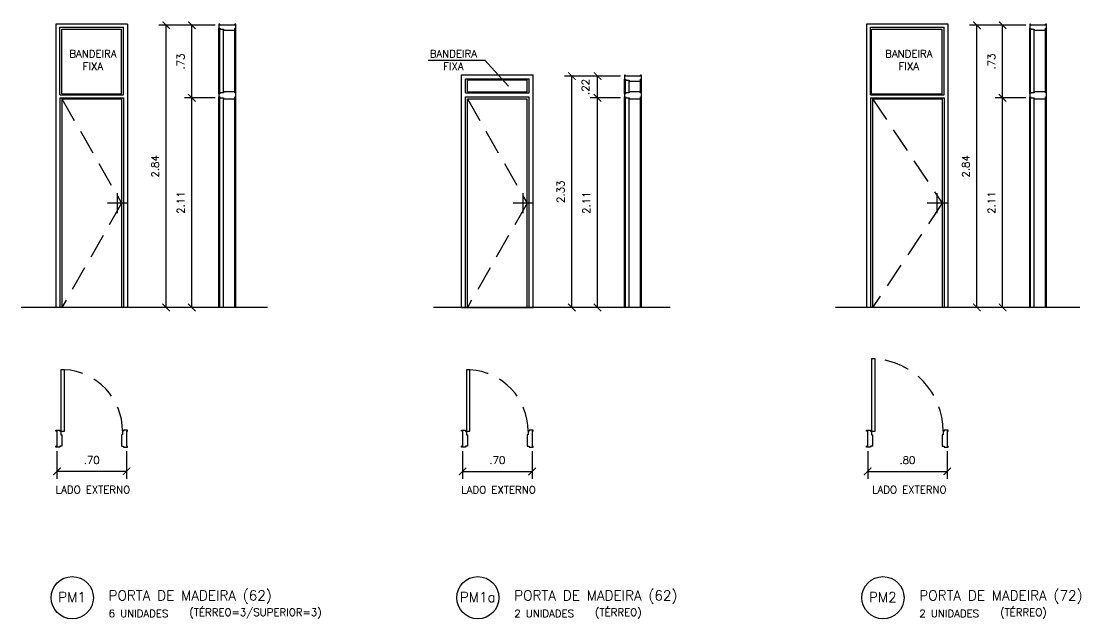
# Model space of a CAD drawing. Header units: millimetres. Extents: x 193 to 586, y 108 to 133.
# Drawn here: x 193.3 to 203.96, y 126.03 to 132.04 of the extents above; entities that cross this region are included whole.
import ezdxf

# ---------------------------------------------------------------- set-up
doc = ezdxf.new("R2010")
doc.units = ezdxf.units.MM
doc.linetypes.add('HIDDEN', pattern=[0.375, 0.25, -0.125])
for name, color, linetype in [('CAIX', 2, 'Continuous'), ('CAIXN', 7, 'Continuous'), ('COTAS', 1, 'Continuous'), ('LPROJ', 7, 'HIDDEN'), ('LVISTA01', 8, 'Continuous'), ('LVISTA02', 1, 'Continuous'), ('NOTAS', 2, 'Continuous'), ('REVEST', 2, 'Continuous')]:
    doc.layers.add(name, color=color, linetype=linetype)
doc.styles.add('100-50', font='romans.shx', dxfattribs={"height": 0.125})
doc.styles.add('60-50', font='romans.shx', dxfattribs={"height": 0.075})
doc.dimstyles.new('50', dxfattribs={"dimtxt": 0.1, "dimasz": 2.5, "dimexe": 1.25, "dimexo": 0.625, "dimgap": 0.075, "dimtad": 1, "dimzin": 0, "dimdsep": 46, "dimtxsty": '60-50', "dimcen": 2.5, "dimclrt": 3, "dimadec": 0, "dimazin": 0, "dimtfac": 1, "dimtmove": 0, "dimatfit": 3, "dimfxl": 1, "dimarcsym": 0})

# ---------------------------------------------------------------- blocks, each defined once
blk = doc.blocks.new('_ARCHTICK')
at = {"color": 0, "linetype": 'ByBlock', "const_width": 0.15}
blk.add_lwpolyline([(-0.5, -0.5), (0.5, 0.5)], dxfattribs=at)
blk = doc.blocks.new('*D2')
at = {"color": 0, "linetype": 'ByBlock'}
for p, q in [((45.221, 230.504), (45.221, 230.226)), ((45.921, 230.504), (45.921, 230.226)), ((45.221, 230.301), (45.921, 230.301))]:
    blk.add_line(p, q, dxfattribs=at)
at = {"layer": 'DEFPOINTS', "color": 0, "linetype": 'ByBlock'}
for p in [(45.221, 230.554), (45.921, 230.554), (45.921, 230.301)]:
    blk.add_point(p, dxfattribs=at)
at = {"color": 0, "linetype": 'ByBlock', "xscale": 0.075, "yscale": 0.075, "zscale": 0.075, "rotation": 180}
blk.add_blockref('_ARCHTICK', (45.221, 230.301), dxfattribs=at)
at = {"color": 0, "linetype": 'ByBlock', "xscale": 0.075, "yscale": 0.075, "zscale": 0.075}
blk.add_blockref('_ARCHTICK', (45.921, 230.301), dxfattribs=at)
at = {"color": 3, "linetype": 'ByBlock', "insert": (45.571, 230.414), "char_height": 0.075, "attachment_point": 5, "style": '60-50'}
blk.add_mtext('.70', dxfattribs=at)
blk = doc.blocks.new('*D3')
at = {"color": 0, "linetype": 'ByBlock'}
for p, q in [((46.811, 234.06), (46.503, 234.06)), ((46.578, 231.95), (46.578, 234.06)), ((46.801, 231.95), (46.503, 231.95))]:
    blk.add_line(p, q, dxfattribs=at)
at = {"layer": 'DEFPOINTS', "color": 0, "linetype": 'ByBlock'}
for p in [(46.578, 234.06), (46.861, 234.06), (46.851, 231.95)]:
    blk.add_point(p, dxfattribs=at)
at = {"color": 0, "linetype": 'ByBlock', "xscale": 0.075, "yscale": 0.075, "zscale": 0.075}
for p, rotation in [((46.578, 234.06), 90), ((46.578, 231.95), 270)]:
    blk.add_blockref('_ARCHTICK', p, dxfattribs=dict(at, rotation=rotation))
at = {"color": 3, "linetype": 'ByBlock', "insert": (46.466, 233.005), "char_height": 0.075, "attachment_point": 5, "rotation": 90, "style": '60-50'}
blk.add_mtext('2.11', dxfattribs=at)
blk = doc.blocks.new('*D4')
at = {"color": 0, "linetype": 'ByBlock'}
for p, q in [((46.811, 234.79), (46.503, 234.79)), ((46.578, 234.06), (46.578, 234.79))]:
    blk.add_line(p, q, dxfattribs=at)
at = {"layer": 'DEFPOINTS', "color": 0, "linetype": 'ByBlock'}
for p in [(46.578, 234.79), (46.861, 234.79), (46.861, 234.06)]:
    blk.add_point(p, dxfattribs=at)
at = {"color": 0, "linetype": 'ByBlock', "xscale": 0.075, "yscale": 0.075, "zscale": 0.075}
for p, rotation in [((46.578, 234.79), 90), ((46.578, 234.06), 270)]:
    blk.add_blockref('_ARCHTICK', p, dxfattribs=dict(at, rotation=rotation))
at = {"color": 3, "linetype": 'ByBlock', "insert": (46.466, 234.425), "char_height": 0.075, "attachment_point": 5, "rotation": 90, "style": '60-50'}
blk.add_mtext('.73', dxfattribs=at)
blk = doc.blocks.new('*D5')
at = {"color": 0, "linetype": 'ByBlock'}
for p, q in [((46.528, 234.79), (46.245, 234.79)), ((46.32, 231.95), (46.32, 234.79)), ((46.453, 231.95), (46.245, 231.95))]:
    blk.add_line(p, q, dxfattribs=at)
at = {"layer": 'DEFPOINTS', "color": 0, "linetype": 'ByBlock'}
for p in [(46.32, 234.79), (46.578, 234.79), (46.503, 231.95)]:
    blk.add_point(p, dxfattribs=at)
at = {"color": 0, "linetype": 'ByBlock', "xscale": 0.075, "yscale": 0.075, "zscale": 0.075}
for p, rotation in [((46.32, 234.79), 90), ((46.32, 231.95), 270)]:
    blk.add_blockref('_ARCHTICK', p, dxfattribs=dict(at, rotation=rotation))
at = {"color": 3, "linetype": 'ByBlock', "insert": (46.208, 233.37), "char_height": 0.075, "attachment_point": 5, "rotation": 90, "style": '60-50'}
blk.add_mtext('2.84', dxfattribs=at)
blk = doc.blocks.new('*D6')
at = {"color": 0, "linetype": 'ByBlock'}
for p, q in [((45.221, 230.504), (45.221, 230.226)), ((45.921, 230.504), (45.921, 230.226)), ((45.221, 230.301), (45.921, 230.301))]:
    blk.add_line(p, q, dxfattribs=at)
at = {"layer": 'DEFPOINTS', "color": 0, "linetype": 'ByBlock'}
for p in [(45.221, 230.554), (45.921, 230.554), (45.921, 230.301)]:
    blk.add_point(p, dxfattribs=at)
at = {"color": 0, "linetype": 'ByBlock', "xscale": 0.075, "yscale": 0.075, "zscale": 0.075, "rotation": 180}
blk.add_blockref('_ARCHTICK', (45.221, 230.301), dxfattribs=at)
at = {"color": 0, "linetype": 'ByBlock', "xscale": 0.075, "yscale": 0.075, "zscale": 0.075}
blk.add_blockref('_ARCHTICK', (45.921, 230.301), dxfattribs=at)
at = {"color": 3, "linetype": 'ByBlock', "insert": (45.571, 230.414), "char_height": 0.075, "attachment_point": 5, "style": '60-50'}
blk.add_mtext('.70', dxfattribs=at)
blk = doc.blocks.new('*D7')
at = {"color": 0, "linetype": 'ByBlock'}
for p, q in [((46.811, 234.06), (46.503, 234.06)), ((46.578, 231.95), (46.578, 234.06)), ((46.801, 231.95), (46.503, 231.95))]:
    blk.add_line(p, q, dxfattribs=at)
at = {"layer": 'DEFPOINTS', "color": 0, "linetype": 'ByBlock'}
for p in [(46.578, 234.06), (46.861, 234.06), (46.851, 231.95)]:
    blk.add_point(p, dxfattribs=at)
at = {"color": 0, "linetype": 'ByBlock', "xscale": 0.075, "yscale": 0.075, "zscale": 0.075}
for p, rotation in [((46.578, 234.06), 90), ((46.578, 231.95), 270)]:
    blk.add_blockref('_ARCHTICK', p, dxfattribs=dict(at, rotation=rotation))
at = {"color": 3, "linetype": 'ByBlock', "insert": (46.466, 233.005), "char_height": 0.075, "attachment_point": 5, "rotation": 90, "style": '60-50'}
blk.add_mtext('2.11', dxfattribs=at)
blk = doc.blocks.new('*D8')
at = {"color": 0, "linetype": 'ByBlock'}
for p, q in [((52.195, 234.279), (51.888, 234.279)), ((51.963, 234.059), (51.963, 234.279))]:
    blk.add_line(p, q, dxfattribs=at)
at = {"layer": 'DEFPOINTS', "color": 0, "linetype": 'ByBlock'}
for p in [(51.963, 234.279), (52.245, 234.279), (52.245, 234.059)]:
    blk.add_point(p, dxfattribs=at)
at = {"color": 0, "linetype": 'ByBlock', "xscale": 0.075, "yscale": 0.075, "zscale": 0.075}
for p, rotation in [((51.963, 234.279), 90), ((51.963, 234.059), 270)]:
    blk.add_blockref('_ARCHTICK', p, dxfattribs=dict(at, rotation=rotation))
at = {"color": 3, "linetype": 'ByBlock', "insert": (51.842, 234.169), "char_height": 0.075, "attachment_point": 5, "rotation": 90, "style": '60-50'}
blk.add_mtext('.22', dxfattribs=at)
blk = doc.blocks.new('*D9')
at = {"color": 0, "linetype": 'ByBlock'}
for p, q in [((51.913, 234.279), (51.63, 234.279)), ((51.705, 231.949), (51.705, 234.279)), ((51.838, 231.949), (51.63, 231.949))]:
    blk.add_line(p, q, dxfattribs=at)
at = {"layer": 'DEFPOINTS', "color": 0, "linetype": 'ByBlock'}
for p in [(51.705, 234.279), (51.963, 234.279), (51.888, 231.949)]:
    blk.add_point(p, dxfattribs=at)
at = {"color": 0, "linetype": 'ByBlock', "xscale": 0.075, "yscale": 0.075, "zscale": 0.075}
for p, rotation in [((51.705, 234.279), 90), ((51.705, 231.949), 270)]:
    blk.add_blockref('_ARCHTICK', p, dxfattribs=dict(at, rotation=rotation))
at = {"color": 3, "linetype": 'ByBlock', "insert": (51.592, 233.114), "char_height": 0.075, "attachment_point": 5, "rotation": 90, "style": '60-50'}
blk.add_mtext('2.33', dxfattribs=at)
blk = doc.blocks.new('*D10')
at = {"color": 0, "linetype": 'ByBlock'}
for p, q in [((46.811, 234.06), (46.503, 234.06)), ((46.578, 231.95), (46.578, 234.06)), ((46.801, 231.95), (46.503, 231.95))]:
    blk.add_line(p, q, dxfattribs=at)
at = {"layer": 'DEFPOINTS', "color": 0, "linetype": 'ByBlock'}
for p in [(46.578, 234.06), (46.861, 234.06), (46.851, 231.95)]:
    blk.add_point(p, dxfattribs=at)
at = {"color": 0, "linetype": 'ByBlock', "xscale": 0.075, "yscale": 0.075, "zscale": 0.075}
for p, rotation in [((46.578, 234.06), 90), ((46.578, 231.95), 270)]:
    blk.add_blockref('_ARCHTICK', p, dxfattribs=dict(at, rotation=rotation))
at = {"color": 3, "linetype": 'ByBlock', "insert": (46.466, 233.005), "char_height": 0.075, "attachment_point": 5, "rotation": 90, "style": '60-50'}
blk.add_mtext('2.11', dxfattribs=at)
blk = doc.blocks.new('*D11')
at = {"color": 0, "linetype": 'ByBlock'}
for p, q in [((46.811, 234.79), (46.503, 234.79)), ((46.578, 234.06), (46.578, 234.79))]:
    blk.add_line(p, q, dxfattribs=at)
at = {"layer": 'DEFPOINTS', "color": 0, "linetype": 'ByBlock'}
for p in [(46.578, 234.79), (46.861, 234.79), (46.861, 234.06)]:
    blk.add_point(p, dxfattribs=at)
at = {"color": 0, "linetype": 'ByBlock', "xscale": 0.075, "yscale": 0.075, "zscale": 0.075}
for p, rotation in [((46.578, 234.79), 90), ((46.578, 234.06), 270)]:
    blk.add_blockref('_ARCHTICK', p, dxfattribs=dict(at, rotation=rotation))
at = {"color": 3, "linetype": 'ByBlock', "insert": (46.466, 234.425), "char_height": 0.075, "attachment_point": 5, "rotation": 90, "style": '60-50'}
blk.add_mtext('.73', dxfattribs=at)
blk = doc.blocks.new('*D12')
at = {"color": 0, "linetype": 'ByBlock'}
for p, q in [((46.528, 234.79), (46.245, 234.79)), ((46.32, 231.95), (46.32, 234.79)), ((46.453, 231.95), (46.245, 231.95))]:
    blk.add_line(p, q, dxfattribs=at)
at = {"layer": 'DEFPOINTS', "color": 0, "linetype": 'ByBlock'}
for p in [(46.32, 234.79), (46.578, 234.79), (46.503, 231.95)]:
    blk.add_point(p, dxfattribs=at)
at = {"color": 0, "linetype": 'ByBlock', "xscale": 0.075, "yscale": 0.075, "zscale": 0.075}
for p, rotation in [((46.32, 234.79), 90), ((46.32, 231.95), 270)]:
    blk.add_blockref('_ARCHTICK', p, dxfattribs=dict(at, rotation=rotation))
at = {"color": 3, "linetype": 'ByBlock', "insert": (46.208, 233.37), "char_height": 0.075, "attachment_point": 5, "rotation": 90, "style": '60-50'}
blk.add_mtext('2.84', dxfattribs=at)
blk = doc.blocks.new('*D13')
at = {"color": 0, "linetype": 'ByBlock'}
for p, q in [((55.318, 230.504), (55.318, 230.225)), ((56.118, 230.504), (56.118, 230.225)), ((55.318, 230.3), (56.118, 230.3))]:
    blk.add_line(p, q, dxfattribs=at)
at = {"layer": 'DEFPOINTS', "color": 0, "linetype": 'ByBlock'}
for p in [(55.318, 230.554), (56.118, 230.554), (56.118, 230.3)]:
    blk.add_point(p, dxfattribs=at)
at = {"color": 0, "linetype": 'ByBlock', "xscale": 0.075, "yscale": 0.075, "zscale": 0.075, "rotation": 180}
blk.add_blockref('_ARCHTICK', (55.318, 230.3), dxfattribs=at)
at = {"color": 0, "linetype": 'ByBlock', "xscale": 0.075, "yscale": 0.075, "zscale": 0.075}
blk.add_blockref('_ARCHTICK', (56.118, 230.3), dxfattribs=at)
at = {"color": 3, "linetype": 'ByBlock', "insert": (55.718, 230.413), "char_height": 0.075, "attachment_point": 5, "style": '60-50'}
blk.add_mtext('.80', dxfattribs=at)

msp = doc.modelspace()

# ---------------------------------------------------------------- linework, layer by layer
at = {"layer": 'CAIX'}
for p, q in [((195.2997, 131.9996), (195.2997, 132.0096)), ((195.4497, 131.9996), (195.2997, 131.9996)), ((195.2997, 131.3197), (195.2997, 131.9596)), ((195.4497, 131.9996), (195.4497, 132.0096)), ((203.455, 131.9996), (203.455, 132.0096)), ((203.605, 131.9996), (203.455, 131.9996)), ((203.455, 131.3197), (203.455, 131.9596)), ((203.605, 131.9996), (203.605, 132.0096)), ((195.3347, 131.3297), (195.3347, 131.9496)), ((203.49, 131.3297), (203.49, 131.9496)), ((199.3801, 131.4886), (199.3801, 131.4986)), ((199.5301, 131.4886), (199.3801, 131.4886)), ((199.3801, 131.3187), (199.3801, 131.4486)), ((199.4151, 131.3287), (199.4151, 131.4386)), ((199.5301, 131.4886), (199.5301, 131.4986)), ((195.2997, 129.1596), (195.2997, 131.2697)), ((195.3347, 129.1596), (195.3347, 131.2597)), ((199.3801, 129.1586), (199.3801, 131.2687)), ((199.4151, 129.1586), (199.4151, 131.2587)), ((203.455, 129.1596), (203.455, 131.2697)), ((203.49, 129.1596), (203.49, 131.2597)), ((193.6597, 127.9135), (193.6497, 127.9135)), ((193.6597, 127.9135), (193.6597, 127.7635)), ((194.3597, 127.9135), (194.3597, 127.7635)), ((194.3597, 127.9135), (194.3697, 127.9135)), ((197.7401, 127.9135), (197.7301, 127.9135)), ((197.7401, 127.9135), (197.7401, 127.7635)), ((198.4401, 127.9135), (198.4401, 127.7635)), ((198.4401, 127.9135), (198.4501, 127.9135)), ((201.815, 127.9135), (201.805, 127.9135)), ((201.815, 127.9135), (201.815, 127.7635)), ((202.615, 127.9135), (202.615, 127.7635)), ((202.615, 127.9135), (202.625, 127.9135)), ((193.6597, 127.7635), (193.6497, 127.7635)), ((194.3597, 127.7635), (194.3697, 127.7635)), ((197.7401, 127.7635), (197.7301, 127.7635)), ((198.4401, 127.7635), (198.4501, 127.7635)), ((201.815, 127.7635), (201.805, 127.7635)), ((202.615, 127.7635), (202.625, 127.7635))]:
    msp.add_line(p, q, dxfattribs=at)
for points in [[(195.2997, 132.0096), (195.2897, 132.0096), (195.2897, 131.9696), (195.2997, 131.9696), (195.2997, 131.9596), (195.3347, 131.9596), (195.3347, 131.9496), (195.4497, 131.9496), (195.4497, 131.9696), (195.4597, 131.9696), (195.4597, 132.0096), (195.4497, 132.0096)], [(203.455, 132.0096), (203.445, 132.0096), (203.445, 131.9696), (203.455, 131.9696), (203.455, 131.9596), (203.49, 131.9596), (203.49, 131.9496), (203.605, 131.9496), (203.605, 131.9696), (203.615, 131.9696), (203.615, 132.0096), (203.605, 132.0096)], [(199.3801, 131.4986), (199.3701, 131.4986), (199.3701, 131.4586), (199.3801, 131.4586), (199.3801, 131.4486), (199.4151, 131.4486), (199.4151, 131.4386), (199.5301, 131.4386), (199.5301, 131.4586), (199.5401, 131.4586), (199.5401, 131.4986), (199.5301, 131.4986)], [(201.855, 127.9135), (201.89, 127.9135), (201.89, 128.6421), (201.855, 128.6421), (201.855, 127.9135)], [(193.6997, 127.9135), (193.7347, 127.9135), (193.7347, 128.5335), (193.6997, 128.5335), (193.6997, 127.9135)], [(197.7801, 127.9135), (197.8151, 127.9135), (197.8151, 128.5325), (197.7801, 128.5325), (197.7801, 127.9135)], [(193.6497, 127.9135), (193.6497, 127.9235), (193.6897, 127.9235), (193.6897, 127.9135), (193.6997, 127.9135), (193.6997, 127.8785), (193.7097, 127.8785), (193.7097, 127.7635), (193.6897, 127.7635), (193.6897, 127.7535), (193.6497, 127.7535), (193.6497, 127.7635)], [(194.3697, 127.9135), (194.3697, 127.9235), (194.3297, 127.9235), (194.3297, 127.9135), (194.3197, 127.9135), (194.3197, 127.8785), (194.3097, 127.8785), (194.3097, 127.7635), (194.3297, 127.7635), (194.3297, 127.7535), (194.3697, 127.7535), (194.3697, 127.7635)], [(197.7301, 127.9135), (197.7301, 127.9235), (197.7701, 127.9235), (197.7701, 127.9135), (197.7801, 127.9135), (197.7801, 127.8785), (197.7901, 127.8785), (197.7901, 127.7635), (197.7701, 127.7635), (197.7701, 127.7535), (197.7301, 127.7535), (197.7301, 127.7635)], [(198.4501, 127.9135), (198.4501, 127.9235), (198.4101, 127.9235), (198.4101, 127.9135), (198.4001, 127.9135), (198.4001, 127.8785), (198.3901, 127.8785), (198.3901, 127.7635), (198.4101, 127.7635), (198.4101, 127.7535), (198.4501, 127.7535), (198.4501, 127.7635)], [(201.805, 127.9135), (201.805, 127.9235), (201.845, 127.9235), (201.845, 127.9135), (201.855, 127.9135), (201.855, 127.8785), (201.865, 127.8785), (201.865, 127.7635), (201.845, 127.7635), (201.845, 127.7535), (201.805, 127.7535), (201.805, 127.7635)], [(202.625, 127.9135), (202.625, 127.9235), (202.585, 127.9235), (202.585, 127.9135), (202.575, 127.9135), (202.575, 127.8785), (202.565, 127.8785), (202.565, 127.7635), (202.585, 127.7635), (202.585, 127.7535), (202.625, 127.7535), (202.625, 127.7635)]]:
    msp.add_lwpolyline(points, dxfattribs=at)
for points in [[(195.3347, 131.3197), (195.2997, 131.3197), (195.2997, 131.3097), (195.2897, 131.3097), (195.2897, 131.2797), (195.2997, 131.2797), (195.2997, 131.2697), (195.3347, 131.2697), (195.3347, 131.2597), (195.4497, 131.2597), (195.4497, 131.2797), (195.4597, 131.2797), (195.4597, 131.3197), (195.4497, 131.3197), (195.4497, 131.3297), (195.3347, 131.3297)], [(199.4151, 131.3187), (199.3801, 131.3187), (199.3801, 131.3087), (199.3701, 131.3087), (199.3701, 131.2787), (199.3801, 131.2787), (199.3801, 131.2687), (199.4151, 131.2687), (199.4151, 131.2587), (199.5301, 131.2587), (199.5301, 131.2787), (199.5401, 131.2787), (199.5401, 131.3187), (199.5301, 131.3187), (199.5301, 131.3287), (199.4151, 131.3287)], [(203.49, 131.3197), (203.455, 131.3197), (203.455, 131.3097), (203.445, 131.3097), (203.445, 131.2797), (203.455, 131.2797), (203.455, 131.2697), (203.49, 131.2697), (203.49, 131.2597), (203.605, 131.2597), (203.605, 131.2797), (203.615, 131.2797), (203.615, 131.3197), (203.605, 131.3197), (203.605, 131.3297), (203.49, 131.3297)]]:
    msp.add_lwpolyline(points, close=True, dxfattribs=at)
at = {"layer": 'CAIX', "color": 8, "linetype": 'HIDDEN'}
for centre, radius, start, end in [((201.845, 127.9135), 0.73, 359.99997, 86.46583), ((193.6988, 127.9136), 0.6209, 359.98732, 86.68523), ((197.7801, 127.9135), 0.62, 360, 86.76385)]:
    msp.add_arc(centre, radius, start, end, dxfattribs=at)
at = {"layer": 'CAIXN', "color": 8, "ltscale": 0.5}
for centre in [(193.8138, 126.2384), (197.8942, 126.2384), (201.9691, 126.2384)]:
    msp.add_circle(centre, 0.2125, dxfattribs=at)
at = {"layer": 'COTAS'}
for p, q in [((197.396, 131.6475), (197.9629, 131.6475)), ((197.9629, 131.6475), (198.204, 131.3871))]:
    msp.add_line(p, q, dxfattribs=at)
at = {"layer": 'LPROJ'}
for p, q in [((193.7097, 131.2597), (194.3097, 130.2096)), ((197.7901, 131.2597), (198.3901, 130.2096)), ((201.865, 131.2597), (202.565, 130.2096)), ((194.3097, 130.2096), (193.7097, 129.1596)), ((198.3901, 130.2096), (197.7901, 129.1596)), ((202.565, 130.2096), (201.865, 129.1596))]:
    msp.add_line(p, q, dxfattribs=at)
at = {"layer": 'LVISTA01'}
msp.add_line((197.7301, 129.1596), (198.4501, 129.1596), dxfattribs=at)
at = {"layer": 'LVISTA02'}
for p, q in [((193.6497, 132.0096), (193.6497, 129.1596)), ((194.3697, 132.0096), (193.6497, 132.0096)), ((193.6897, 131.2997), (193.6897, 131.9796)), ((193.6897, 131.9796), (194.3297, 131.9796)), ((193.7097, 131.3097), (193.7097, 131.9596)), ((193.7097, 131.9596), (194.3097, 131.9596)), ((194.3097, 131.3097), (194.3097, 131.9596)), ((194.3297, 131.2997), (194.3297, 131.9796)), ((194.3697, 132.0096), (194.3697, 129.1596)), ((195.2897, 131.3097), (195.2897, 131.9696)), ((195.4597, 131.3197), (195.4597, 131.9696)), ((201.805, 132.0096), (201.805, 129.1596)), ((202.625, 132.0096), (201.805, 132.0096)), ((201.845, 131.2997), (201.845, 131.9796)), ((201.845, 131.9796), (202.585, 131.9796)), ((201.855, 131.3097), (201.855, 131.9596)), ((201.855, 131.9596), (202.565, 131.9596)), ((202.565, 131.3097), (202.565, 131.9596)), ((202.585, 131.2997), (202.585, 131.9796)), ((202.625, 129.1596), (202.625, 132.0096)), ((203.445, 131.3097), (203.445, 131.9696)), ((203.615, 131.3197), (203.615, 131.9696)), ((195.4497, 131.3297), (195.4497, 131.9496)), ((203.605, 131.3297), (203.605, 131.9496)), ((197.7301, 129.1596), (197.7301, 131.4996)), ((197.7301, 131.4996), (198.4501, 131.4996)), ((197.7701, 131.4596), (198.4101, 131.4596)), ((197.7701, 131.3197), (197.7701, 131.4596)), ((197.7901, 131.4496), (198.3901, 131.4496)), ((197.7901, 131.3297), (197.7901, 131.4496)), ((198.3901, 131.3297), (198.3901, 131.4496)), ((198.4101, 131.3197), (198.4101, 131.4596)), ((198.4501, 129.1596), (198.4501, 131.4996)), ((199.3701, 131.3087), (199.3701, 131.4586)), ((199.5301, 131.3287), (199.5301, 131.4386)), ((199.5401, 131.3187), (199.5401, 131.4586)), ((197.7701, 131.3197), (198.4101, 131.3197)), ((197.7901, 131.3297), (198.3901, 131.3297)), ((193.6897, 131.2997), (194.3297, 131.2997)), ((193.6897, 131.2697), (193.6897, 129.1596)), ((193.6897, 131.2697), (194.3297, 131.2697)), ((193.7097, 131.3097), (194.3097, 131.3097)), ((193.7097, 131.2597), (193.7097, 129.1596)), ((193.7097, 131.2597), (194.3097, 131.2597)), ((194.3097, 131.2597), (194.3097, 129.1596)), ((194.3297, 131.2697), (194.3297, 129.1596)), ((195.2897, 129.1596), (195.2897, 131.2797)), ((195.4497, 129.1596), (195.4497, 131.2597)), ((195.4597, 129.1596), (195.4597, 131.2797)), ((197.7701, 129.1596), (197.7701, 131.2796)), ((197.7701, 131.2796), (198.4101, 131.2796)), ((197.7901, 129.1596), (197.7901, 131.2596)), ((197.7901, 131.2596), (198.3901, 131.2596)), ((198.3901, 129.1596), (198.3901, 131.2596)), ((198.4101, 129.1596), (198.4101, 131.2796)), ((199.3701, 129.1586), (199.3701, 131.2787)), ((199.5301, 129.1586), (199.5301, 131.2587)), ((199.5401, 129.1586), (199.5401, 131.2787)), ((201.845, 131.2997), (202.585, 131.2997)), ((201.845, 131.2697), (202.585, 131.2697)), ((201.845, 131.2697), (201.845, 129.1596)), ((201.855, 131.3097), (202.565, 131.3097)), ((201.865, 131.2597), (201.865, 129.1596)), ((201.865, 131.2597), (202.565, 131.2597)), ((202.565, 131.2597), (202.565, 129.1596)), ((202.585, 131.2697), (202.585, 129.1596)), ((203.445, 129.1596), (203.445, 131.2797)), ((203.605, 129.1596), (203.605, 131.2597)), ((203.615, 129.1596), (203.615, 131.2797))]:
    msp.add_line(p, q, dxfattribs=at)
at = {"layer": 'NOTAS'}
for p, q in [((194.2697, 130.1096), (194.2697, 130.3096)), ((198.3501, 130.1096), (198.3501, 130.3096)), ((202.515, 130.1096), (202.515, 130.3096)), ((194.3697, 130.2096), (194.1697, 130.2096)), ((198.4501, 130.2096), (198.2501, 130.2096)), ((202.615, 130.2096), (202.415, 130.2096))]:
    msp.add_line(p, q, dxfattribs=at)
at = {"layer": 'REVEST'}
for p, q in [((195.7775, 129.1596), (193.3006, 129.1596)), ((199.8295, 129.1596), (197.4494, 129.1596)), ((203.9509, 129.1596), (201.4934, 129.1596))]:
    msp.add_line(p, q, dxfattribs=at)

# ---------------------------------------------------------------- texts
at = {"layer": 'CAIXN', "ltscale": 0.5, "char_height": 0.075, "style": '60-50'}
for s, insert, attachment_point in [('BANDEIRA', (194.0222, 131.7134), 5), ('BANDEIRA', (197.6481, 131.7134), 5), ('BANDEIRA', (202.2297, 131.7134), 5), ('FIXA', (194.0222, 131.5863), 5), ('FIXA', (197.6481, 131.5863), 5), ('FIXA', (202.2297, 131.5863), 5), ('LADO EXTERNO', (194.0222, 127.3256), 5), ('LADO EXTERNO', (198.1026, 127.3246), 5), ('LADO EXTERNO', (202.2347, 127.3256), 5), ('6 UNIDADES', (194.1797, 126.0791), 4), ('(TÉRREO=3/SUPERIOR=3)', (194.9925, 126.0791), 4), ('2 UNIDADES', (198.2601, 126.0791), 4), ('(TÉRREO)', (199.0729, 126.0791), 4), ('2 UNIDADES', (202.335, 126.0791), 4), ('(TÉRREO)', (203.1478, 126.0791), 4)]:
    msp.add_mtext(s, dxfattribs=dict(at, insert=insert, attachment_point=attachment_point))
at = {"layer": 'CAIXN', "color": 2, "ltscale": 0.5, "char_height": 0.1, "style": '100-50'}
for s, insert, attachment_point in [('PORTA DE MADEIRA (62)', (194.1798, 126.2441), 4), ('PORTA DE MADEIRA (62)', (198.2603, 126.2441), 4), ('PORTA DE MADEIRA (72)', (202.3351, 126.2441), 4), ('PM1', (193.8127, 126.2441), 5), ('PM1a', (197.8932, 126.2441), 5), ('PM2', (201.968, 126.2441), 5)]:
    msp.add_mtext(s, dxfattribs=dict(at, insert=insert, attachment_point=attachment_point))

# ---------------------------------------------------------------- dimensions: what is measured, and where the dimension line sits
at = {"layer": 'COTAS'}
for base, p1, p2, override, picture, middle, set_off in [((194.7593, 131.9996), (194.9425, 129.1596), (195.0175, 131.9996), {"dimasz": 0.075, "dimexe": 0.075, "dimexo": 0.05, "dimzin": 4, "dimblk1": 'ARCHTICK', "dimblk2": 'ARCHTICK', "dimsah": 1, "dimtmove": 2}, '*D5', (194.6468, 130.5796), (148.4392, -102.7902)), ((195.0175, 131.9996), (195.2997, 131.2697), (195.2997, 131.9996), {"dimasz": 0.075, "dimexe": 0.075, "dimexo": 0.05, "dimzin": 4, "dimblk1": 'ARCHTICK', "dimblk2": 'ARCHTICK', "dimsah": 1, "dimse1": 1, "dimtmove": 2}, '*D4', (194.905, 131.6347), (148.4392, -102.7902)), ((202.9146, 131.9996), (203.0979, 129.1596), (203.1729, 131.9996), {"dimasz": 0.075, "dimexe": 0.075, "dimexo": 0.05, "dimzin": 4, "dimblk1": 'ARCHTICK', "dimblk2": 'ARCHTICK', "dimsah": 1, "dimtmove": 2}, '*D12', (202.8021, 130.5796), (156.5945, -102.7902)), ((203.1729, 131.9996), (203.455, 131.2697), (203.455, 131.9996), {"dimasz": 0.075, "dimexe": 0.075, "dimexo": 0.05, "dimzin": 4, "dimblk1": 'ARCHTICK', "dimblk2": 'ARCHTICK', "dimsah": 1, "dimse1": 1, "dimtmove": 2}, '*D11', (203.0604, 131.6347), (156.5945, -102.7902)), ((198.8397, 131.4886), (199.023, 129.1586), (199.098, 131.4886), {"dimasz": 0.075, "dimexe": 0.075, "dimexo": 0.05, "dimzin": 4, "dimblk1": 'ARCHTICK', "dimblk2": 'ARCHTICK', "dimsah": 1, "dimtmove": 2}, '*D9', (198.7272, 130.3236), (147.135, -102.7902)), ((195.0175, 131.2697), (195.2897, 129.1596), (195.2997, 131.2697), {"dimasz": 0.075, "dimexe": 0.075, "dimexo": 0.05, "dimzin": 4, "dimblk1": 'ARCHTICK', "dimblk2": 'ARCHTICK', "dimsah": 1, "dimtmove": 2}, '*D3', (194.905, 130.2147), (148.4392, -102.7902)), ((199.098, 131.2687), (199.3701, 129.1586), (199.3801, 131.2687), {"dimasz": 0.075, "dimexe": 0.075, "dimexo": 0.05, "dimzin": 4, "dimblk1": 'ARCHTICK', "dimblk2": 'ARCHTICK', "dimsah": 1, "dimtmove": 2}, '*D7', (198.9855, 130.2137), (152.5196, -102.7912)), ((203.1729, 131.2697), (203.445, 129.1596), (203.455, 131.2697), {"dimasz": 0.075, "dimexe": 0.075, "dimexo": 0.05, "dimzin": 4, "dimblk1": 'ARCHTICK', "dimblk2": 'ARCHTICK', "dimsah": 1, "dimtmove": 2}, '*D10', (203.0604, 130.2147), (156.5945, -102.7902))]:
    dim = msp.add_linear_dim(base=base, p1=p1, p2=p2, angle=90, dimstyle='50', override=override, dxfattribs=at)
    dim.commit()
    dim.dimension.update_dxf_attribs({"geometry": picture, "text_midpoint": middle, "insert": set_off})
dim = msp.add_linear_dim(base=(199.098, 131.4886), p1=(199.3801, 131.2687), p2=(199.3801, 131.4886), angle=90, dimstyle='50', override={"dimasz": 0.075, "dimexe": 0.075, "dimexo": 0.05, "dimzin": 4, "dimblk1": 'ARCHTICK', "dimblk2": 'ARCHTICK', "dimsah": 1, "dimse1": 1, "dimtmove": 2}, dxfattribs=at)
dim.commit()
dim.dimension.update_dxf_attribs({"geometry": '*D8', "text_midpoint": (198.9775, 131.3787), "dimtype": 160, "insert": (147.135, -102.7902)})
for base, p1, p2, picture, middle, set_off in [((194.3597, 127.511), (193.6597, 127.7635), (194.3597, 127.7635), '*D2', (194.0097, 127.6235), (148.4392, -102.7902)), ((198.4401, 127.51), (197.7401, 127.7625), (198.4401, 127.7625), '*D6', (198.0901, 127.6225), (152.5196, -102.7912)), ((202.615, 127.51), (201.815, 127.7635), (202.615, 127.7635), '*D13', (202.215, 127.6225), (146.4975, -102.7902))]:
    dim = msp.add_linear_dim(base=base, p1=p1, p2=p2, dimstyle='50', override={"dimasz": 0.075, "dimexe": 0.075, "dimexo": 0.05, "dimzin": 4, "dimblk1": 'ARCHTICK', "dimblk2": 'ARCHTICK', "dimsah": 1, "dimtmove": 2}, dxfattribs=at)
    dim.commit()
    dim.dimension.update_dxf_attribs({"geometry": picture, "text_midpoint": middle, "insert": set_off})

doc.saveas('drawing.dxf')
